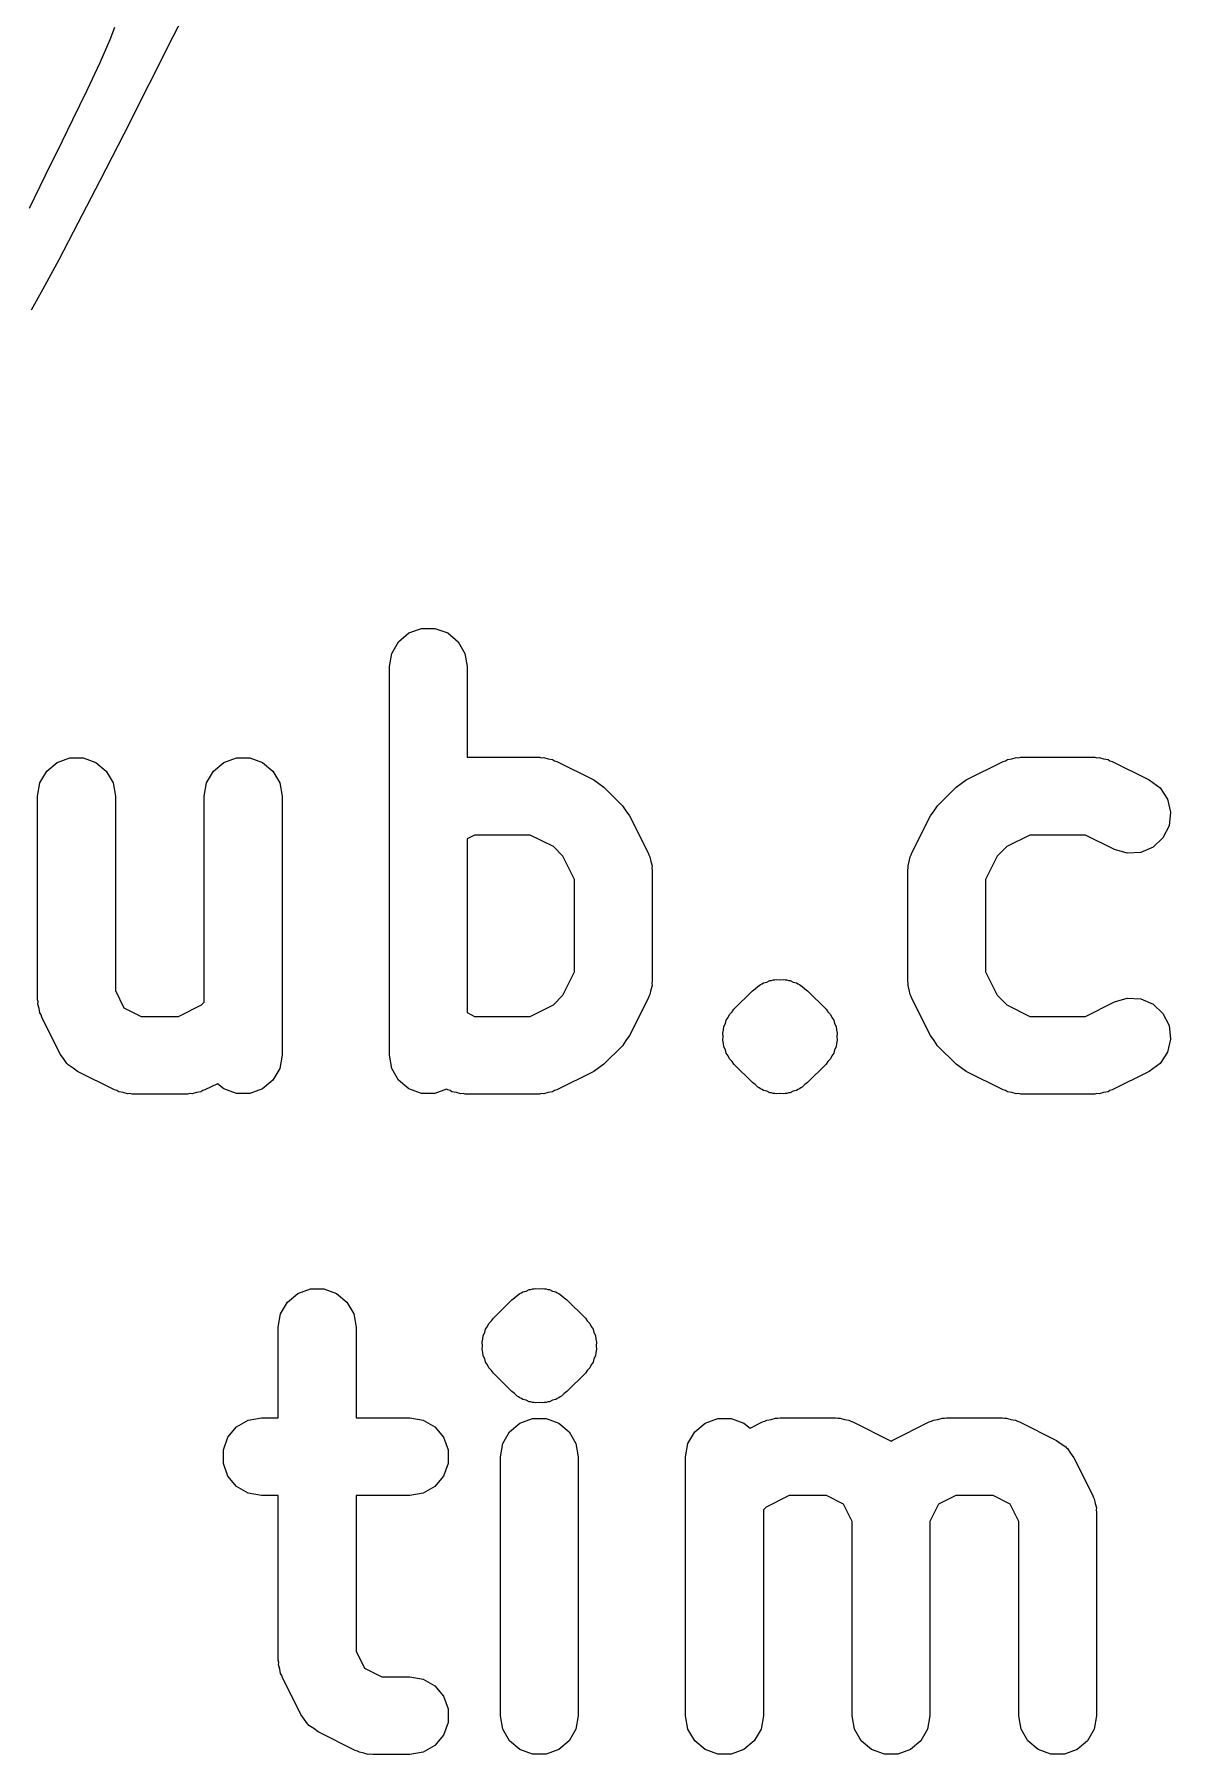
# Model space of a CAD drawing. Extents: x -0.1 to 56.2, y -70.1 to 0.1.
# Drawn here: x 22.39 to 26.78, y -19.6 to -12.96 of the extents above; entities that cross this region are included whole.
import ezdxf

# ---------------------------------------------------------------- set-up
doc = ezdxf.new("R2010")
doc.units = 0
doc.header["$MEASUREMENT"] = 0
doc.layers.add('BLACK', color=7, linetype='CONTINUOUS')

msp = doc.modelspace()

# ---------------------------------------------------------------- linework, layer by layer
at = {"layer": 'BLACK', "linetype": 'CONTINUOUS'}
for p, q in [((23.0281, -12.7779), (22.9287, -12.9721)), ((22.6864, -12.983), (22.7047, -12.9344)), ((22.6484, -13.071), (22.6864, -12.983)), ((22.9287, -12.9721), (22.8356, -13.1565)), ((22.9287, -12.9721), (22.9287, -12.9721)), ((22.5986, -13.1784), (22.6484, -13.071)), ((22.5433, -13.2916), (22.5986, -13.1784)), ((22.8356, -13.1565), (22.7392, -13.3477)), ((22.5026, -13.3732), (22.5433, -13.2916)), ((22.5433, -13.2916), (22.5433, -13.2916)), ((22.7392, -13.3477), (22.6473, -13.5278)), ((22.7392, -13.3477), (22.7392, -13.3477)), ((22.7392, -13.3477), (22.7392, -13.3477)), ((22.4373, -13.5062), (22.5026, -13.3732)), ((22.5026, -13.3732), (22.5026, -13.3732)), ((22.5026, -13.3732), (22.5026, -13.3732)), ((22.3759, -13.6333), (22.4373, -13.5062)), ((22.4373, -13.5062), (22.4373, -13.5062)), ((22.4373, -13.5062), (22.4373, -13.5062)), ((22.6473, -13.5278), (22.5629, -13.6913)), ((22.6473, -13.5278), (22.6473, -13.5278)), ((22.6473, -13.5278), (22.6473, -13.5278)), ((22.5628, -13.6913), (22.4887, -13.8328)), ((22.5629, -13.6913), (22.5628, -13.6913)), ((22.5628, -13.6913), (22.5628, -13.6913)), ((22.4886, -13.8329), (22.4276, -13.9469)), ((22.4887, -13.8328), (22.4886, -13.8329)), ((22.4887, -13.8328), (22.4887, -13.8328)), ((22.4276, -13.9469), (22.3825, -14.028)), ((22.4276, -13.9469), (22.4276, -13.9469)), ((22.4276, -13.9469), (22.4276, -13.9469)), ((23.7994, -15.3072), (23.8393, -15.2737)), ((23.8393, -15.2737), (23.8882, -15.2558)), ((23.8882, -15.2558), (23.9403, -15.2558)), ((23.9403, -15.2558), (23.9893, -15.2737)), ((23.9893, -15.2737), (24.0292, -15.3072)), ((23.7733, -15.3523), (23.7994, -15.3072)), ((24.0292, -15.3072), (24.0552, -15.3523)), ((23.7643, -15.4036), (23.7733, -15.3523)), ((23.7643, -16.9036), (23.7643, -15.4036)), ((24.0552, -15.3523), (24.0643, -15.4036)), ((24.0643, -15.4036), (24.0643, -15.7536)), ((22.4422, -15.8072), (22.4821, -15.7737)), ((22.4821, -15.7737), (22.5311, -15.7558)), ((22.5311, -15.7558), (22.5832, -15.7558)), ((22.5832, -15.7558), (22.6321, -15.7737)), ((22.6321, -15.7737), (22.672, -15.8072)), ((23.0851, -15.8072), (23.125, -15.7737)), ((23.125, -15.7737), (23.174, -15.7558)), ((23.174, -15.7558), (23.226, -15.7558)), ((23.226, -15.7558), (23.275, -15.7737)), ((23.275, -15.7737), (23.3149, -15.8072)), ((24.0643, -15.7536), (24.3429, -15.7536)), ((24.3429, -15.7536), (24.3514, -15.7551)), ((24.3514, -15.7551), (24.36, -15.7546)), ((24.36, -15.7546), (24.3768, -15.7596)), ((24.3768, -15.7596), (24.3942, -15.7626)), ((24.3942, -15.7626), (24.4017, -15.7669)), ((24.4017, -15.7669), (24.4099, -15.7694)), ((24.4099, -15.7694), (24.5528, -15.8408)), ((25.9901, -15.8408), (26.1329, -15.7694)), ((26.1329, -15.7694), (26.1412, -15.7669)), ((26.1412, -15.7669), (26.1487, -15.7626)), ((26.1487, -15.7626), (26.166, -15.7596)), ((26.166, -15.7596), (26.1828, -15.7546)), ((26.1828, -15.7546), (26.1915, -15.7551)), ((26.1915, -15.7551), (26.2, -15.7536)), ((26.2, -15.7536), (26.4857, -15.7536)), ((26.4857, -15.7536), (26.4942, -15.7551)), ((26.4942, -15.7551), (26.5029, -15.7546)), ((26.5029, -15.7546), (26.5197, -15.7596)), ((26.5197, -15.7596), (26.537, -15.7626)), ((26.537, -15.7626), (26.5445, -15.7669)), ((26.5445, -15.7669), (26.5528, -15.7694)), ((26.5528, -15.7694), (26.6957, -15.8408)), ((22.4071, -15.9036), (22.4162, -15.8523)), ((22.4162, -15.8523), (22.4422, -15.8072)), ((22.672, -15.8072), (22.6981, -15.8523)), ((22.6981, -15.8523), (22.7071, -15.9036)), ((23.05, -15.9036), (23.059, -15.8523)), ((23.059, -15.8523), (23.0851, -15.8072)), ((23.3149, -15.8072), (23.341, -15.8523)), ((23.341, -15.8523), (23.35, -15.9036)), ((24.5528, -15.8408), (24.5721, -15.8551)), ((24.5721, -15.8551), (24.5918, -15.8689)), ((24.5918, -15.8689), (24.6632, -15.9404)), ((25.8796, -15.9404), (25.9511, -15.8689)), ((25.9511, -15.8689), (25.9708, -15.8552)), ((25.9708, -15.8552), (25.9901, -15.8408)), ((26.6957, -15.8408), (26.7375, -15.8719)), ((22.4071, -16.6893), (22.4071, -15.9036)), ((22.7071, -15.9036), (22.7071, -16.6539)), ((23.05, -16.6986), (23.05, -15.9036)), ((23.35, -15.9036), (23.35, -16.9036)), ((26.7375, -15.8719), (26.7662, -15.9153)), ((26.7662, -15.9153), (26.7783, -15.966)), ((24.6632, -15.9404), (24.677, -15.96)), ((24.677, -15.96), (24.6913, -15.9793)), ((24.6913, -15.9793), (24.7627, -16.1222)), ((25.7801, -16.1222), (25.8515, -15.9793)), ((25.8515, -15.9793), (25.8659, -15.9601)), ((25.8659, -15.9601), (25.8796, -15.9404)), ((26.7783, -15.966), (26.7723, -16.0178)), ((24.0926, -16.0536), (24.0643, -16.0677)), ((24.0643, -16.0677), (24.0643, -16.7394)), ((24.3074, -16.0536), (24.0926, -16.0536)), ((24.3969, -16.0983), (24.3074, -16.0536)), ((26.2354, -16.0536), (26.146, -16.0983)), ((26.4503, -16.0536), (26.2354, -16.0536)), ((26.5615, -16.1092), (26.4503, -16.0536)), ((26.749, -16.0644), (26.7112, -16.1002)), ((26.7723, -16.0178), (26.749, -16.0644)), ((24.4339, -16.1353), (24.3969, -16.0983)), ((24.4786, -16.2247), (24.4339, -16.1353)), ((24.7627, -16.1222), (24.7652, -16.1305)), ((24.7652, -16.1305), (24.7695, -16.138)), ((25.7733, -16.138), (25.7777, -16.1305)), ((25.7777, -16.1305), (25.7801, -16.1222)), ((26.109, -16.1353), (26.0643, -16.2247)), ((26.146, -16.0983), (26.109, -16.1353)), ((26.6114, -16.124), (26.5615, -16.1092)), ((26.6634, -16.1209), (26.6114, -16.124)), ((26.7112, -16.1002), (26.6634, -16.1209)), ((24.7695, -16.138), (24.7726, -16.1553)), ((24.7726, -16.1553), (24.7776, -16.1721)), ((24.7776, -16.1721), (24.7771, -16.1808)), ((24.7771, -16.1808), (24.7786, -16.1893)), ((24.7786, -16.1893), (24.7786, -16.6179)), ((25.7643, -16.1893), (25.7658, -16.1808)), ((25.7643, -16.6179), (25.7643, -16.1893)), ((25.7653, -16.1721), (25.7703, -16.1553)), ((25.7658, -16.1808), (25.7653, -16.1721)), ((25.7703, -16.1553), (25.7733, -16.138)), ((24.4786, -16.5824), (24.4786, -16.2247)), ((26.0643, -16.2247), (26.0643, -16.5824)), ((24.4339, -16.6719), (24.4786, -16.5824)), ((26.0643, -16.5824), (26.109, -16.6719)), ((22.7071, -16.6539), (22.7404, -16.7203)), ((24.7726, -16.6518), (24.7695, -16.6692)), ((24.7776, -16.635), (24.7726, -16.6518)), ((24.7786, -16.6179), (24.7771, -16.6264)), ((24.7771, -16.6264), (24.7776, -16.635)), ((25.0939, -16.7261), (25.1654, -16.6546)), ((25.1654, -16.6546), (25.1761, -16.6471)), ((25.1761, -16.6471), (25.1854, -16.6378)), ((25.1854, -16.6378), (25.1914, -16.6351)), ((25.1914, -16.6351), (25.1964, -16.6308)), ((25.1964, -16.6308), (25.2026, -16.6286)), ((25.2026, -16.6286), (25.208, -16.6248)), ((25.208, -16.6248), (25.2207, -16.6214)), ((25.2207, -16.6214), (25.2326, -16.6158)), ((25.2326, -16.6158), (25.2392, -16.6152)), ((25.2392, -16.6152), (25.2454, -16.613)), ((25.2454, -16.613), (25.252, -16.613)), ((25.252, -16.613), (25.2584, -16.6113)), ((25.2584, -16.6113), (25.2714, -16.6124)), ((25.2714, -16.6124), (25.2845, -16.6113)), ((25.2845, -16.6113), (25.2909, -16.613)), ((25.2909, -16.613), (25.2975, -16.613)), ((25.2975, -16.613), (25.3037, -16.6152)), ((25.3037, -16.6152), (25.3103, -16.6158)), ((25.3103, -16.6158), (25.3221, -16.6214)), ((25.3221, -16.6214), (25.3348, -16.6248)), ((25.3348, -16.6248), (25.3402, -16.6286)), ((25.3402, -16.6286), (25.3464, -16.6308)), ((25.3464, -16.6308), (25.3515, -16.6351)), ((25.3515, -16.6351), (25.3575, -16.6378)), ((25.3575, -16.6378), (25.3667, -16.6471)), ((25.3667, -16.6471), (25.3775, -16.6546)), ((25.3775, -16.6546), (25.4489, -16.7261)), ((25.7658, -16.6264), (25.7643, -16.6179)), ((25.7653, -16.635), (25.7658, -16.6264)), ((25.7703, -16.6518), (25.7653, -16.635)), ((25.7733, -16.6692), (25.7703, -16.6518)), ((22.4086, -16.6978), (22.4071, -16.6893)), ((22.4081, -16.7064), (22.4086, -16.6978)), ((22.4131, -16.7233), (22.4081, -16.7064)), ((22.4162, -16.7406), (22.4131, -16.7233)), ((22.7404, -16.7203), (22.8068, -16.7536)), ((22.9503, -16.7536), (23.0397, -16.7089)), ((23.0397, -16.7089), (23.05, -16.6986)), ((24.3074, -16.7536), (24.3969, -16.7089)), ((24.3969, -16.7089), (24.4339, -16.6719)), ((24.7627, -16.6849), (24.6913, -16.8278)), ((24.7652, -16.6766), (24.7627, -16.6849)), ((24.7695, -16.6692), (24.7652, -16.6766)), ((25.0864, -16.7368), (25.0939, -16.7261)), ((25.4489, -16.7261), (25.4564, -16.7368)), ((25.7777, -16.6767), (25.7733, -16.6692)), ((25.7801, -16.6849), (25.7777, -16.6767)), ((25.8515, -16.8278), (25.7801, -16.6849)), ((26.109, -16.6719), (26.146, -16.7089)), ((26.146, -16.7089), (26.2354, -16.7536)), ((26.4503, -16.7536), (26.5615, -16.698)), ((26.5615, -16.698), (26.6114, -16.6831)), ((26.6114, -16.6831), (26.6634, -16.6862)), ((26.6634, -16.6862), (26.7112, -16.707)), ((26.7112, -16.707), (26.749, -16.7428)), ((22.4205, -16.7481), (22.4162, -16.7406)), ((22.423, -16.7564), (22.4205, -16.7481)), ((22.4944, -16.8992), (22.423, -16.7564)), ((22.8068, -16.7536), (22.9503, -16.7536)), ((24.0643, -16.7394), (24.0926, -16.7536)), ((24.0926, -16.7536), (24.3074, -16.7536)), ((25.054, -16.8064), (25.0551, -16.7933)), ((25.0551, -16.7933), (25.0607, -16.7814)), ((25.0607, -16.7814), (25.0641, -16.7687)), ((25.0641, -16.7687), (25.0716, -16.758)), ((25.0716, -16.758), (25.0771, -16.7461)), ((25.0771, -16.7461), (25.0864, -16.7368)), ((25.4564, -16.7368), (25.4657, -16.7461)), ((25.4657, -16.7461), (25.4713, -16.758)), ((25.4713, -16.758), (25.4788, -16.7687)), ((25.4788, -16.7687), (25.4822, -16.7814)), ((25.4822, -16.7814), (25.4877, -16.7933)), ((25.4877, -16.7933), (25.4889, -16.8064)), ((26.2354, -16.7536), (26.4503, -16.7536)), ((26.749, -16.7428), (26.7723, -16.7894)), ((26.7723, -16.7894), (26.7783, -16.8411)), ((24.6632, -16.8668), (24.5918, -16.9382)), ((24.677, -16.8471), (24.6632, -16.8668)), ((24.6913, -16.8278), (24.677, -16.8471)), ((25.0506, -16.8191), (25.054, -16.8064)), ((25.0517, -16.8321), (25.0506, -16.8191)), ((25.0506, -16.8452), (25.0517, -16.8321)), ((25.054, -16.8579), (25.0506, -16.8452)), ((25.0551, -16.871), (25.054, -16.8579)), ((25.4889, -16.8579), (25.4877, -16.871)), ((25.4889, -16.8064), (25.4923, -16.8191)), ((25.4923, -16.8452), (25.4889, -16.8579)), ((25.4923, -16.8191), (25.4911, -16.8321)), ((25.4911, -16.8321), (25.4923, -16.8452)), ((25.8659, -16.8471), (25.8515, -16.8278)), ((25.8796, -16.8668), (25.8659, -16.8471)), ((25.9511, -16.9382), (25.8796, -16.8668)), ((26.7783, -16.8411), (26.7662, -16.8918)), ((22.5075, -16.9169), (22.4944, -16.8992)), ((22.5196, -16.9353), (22.5075, -16.9169)), ((23.35, -16.9036), (23.341, -16.9549)), ((23.7733, -16.9549), (23.7643, -16.9036)), ((25.0607, -16.8829), (25.0551, -16.871)), ((25.0641, -16.8955), (25.0607, -16.8829)), ((25.0716, -16.9063), (25.0641, -16.8955)), ((25.0771, -16.9182), (25.0716, -16.9063)), ((25.0864, -16.9275), (25.0771, -16.9182)), ((25.0939, -16.9382), (25.0864, -16.9275)), ((25.4565, -16.9275), (25.4489, -16.9382)), ((25.4657, -16.9182), (25.4565, -16.9275)), ((25.4713, -16.9063), (25.4657, -16.9182)), ((25.4788, -16.8955), (25.4713, -16.9063)), ((25.4822, -16.8829), (25.4788, -16.8955)), ((25.4877, -16.871), (25.4822, -16.8829)), ((26.7662, -16.8918), (26.7375, -16.9353)), ((22.523, -16.9377), (22.5196, -16.9353)), ((22.5254, -16.9411), (22.523, -16.9377)), ((22.5438, -16.9532), (22.5254, -16.9411)), ((22.5615, -16.9663), (22.5438, -16.9532)), ((22.7043, -17.0377), (22.5615, -16.9663)), ((23.3149, -17), (23.275, -17.0335)), ((23.341, -16.9549), (23.3149, -17)), ((23.7994, -17), (23.7733, -16.9549)), ((23.8393, -17.0335), (23.7994, -17)), ((24.5528, -16.9663), (24.4099, -17.0377)), ((24.5721, -16.952), (24.5528, -16.9663)), ((24.5918, -16.9382), (24.5721, -16.952)), ((25.1654, -17.0096), (25.0939, -16.9382)), ((25.4489, -16.9382), (25.3775, -17.0096)), ((25.9708, -16.952), (25.9511, -16.9382)), ((25.9901, -16.9663), (25.9708, -16.952)), ((26.1329, -17.0377), (25.9901, -16.9663)), ((26.6957, -16.9663), (26.5528, -17.0377)), ((26.7375, -16.9353), (26.6957, -16.9663)), ((22.7126, -17.0402), (22.7043, -17.0377)), ((22.7201, -17.0445), (22.7126, -17.0402)), ((22.7374, -17.0476), (22.7201, -17.0445)), ((22.7543, -17.0526), (22.7374, -17.0476)), ((22.7629, -17.0521), (22.7543, -17.0526)), ((22.7714, -17.0536), (22.7629, -17.0521)), ((22.9857, -17.0536), (22.7714, -17.0536)), ((22.9942, -17.0521), (22.9857, -17.0536)), ((23.0029, -17.0526), (22.9942, -17.0521)), ((23.0197, -17.0476), (23.0029, -17.0526)), ((23.037, -17.0445), (23.0197, -17.0476)), ((23.0445, -17.0402), (23.037, -17.0445)), ((23.0528, -17.0377), (23.0445, -17.0402)), ((23.1012, -17.0135), (23.0528, -17.0377)), ((23.125, -17.0335), (23.1012, -17.0135)), ((23.174, -17.0513), (23.125, -17.0335)), ((23.226, -17.0513), (23.174, -17.0513)), ((23.275, -17.0335), (23.226, -17.0513)), ((23.8882, -17.0513), (23.8393, -17.0335)), ((23.9403, -17.0513), (23.8882, -17.0513)), ((23.9848, -17.0351), (23.9403, -17.0513)), ((23.9901, -17.0377), (23.9848, -17.0351)), ((23.9983, -17.0402), (23.9901, -17.0377)), ((24.0058, -17.0445), (23.9983, -17.0402)), ((24.0231, -17.0476), (24.0058, -17.0445)), ((24.04, -17.0526), (24.0231, -17.0476)), ((24.0486, -17.0521), (24.04, -17.0526)), ((24.0571, -17.0536), (24.0486, -17.0521)), ((24.3429, -17.0536), (24.0571, -17.0536)), ((24.3514, -17.0521), (24.3429, -17.0536)), ((24.36, -17.0526), (24.3514, -17.0521)), ((24.3768, -17.0476), (24.36, -17.0526)), ((24.3942, -17.0445), (24.3768, -17.0476)), ((24.4017, -17.0402), (24.3942, -17.0445)), ((24.4099, -17.0377), (24.4017, -17.0402)), ((25.1761, -17.0172), (25.1654, -17.0096)), ((25.1854, -17.0264), (25.1761, -17.0172)), ((25.1914, -17.0292), (25.1854, -17.0264)), ((25.1964, -17.0335), (25.1914, -17.0292)), ((25.2026, -17.0357), (25.1964, -17.0335)), ((25.208, -17.0395), (25.2026, -17.0357)), ((25.2207, -17.0429), (25.208, -17.0395)), ((25.2326, -17.0485), (25.2207, -17.0429)), ((25.2392, -17.049), (25.2326, -17.0485)), ((25.2454, -17.0513), (25.2392, -17.049)), ((25.252, -17.0513), (25.2454, -17.0513)), ((25.2584, -17.053), (25.252, -17.0513)), ((25.2714, -17.0519), (25.2584, -17.053)), ((25.2845, -17.053), (25.2714, -17.0519)), ((25.2909, -17.0513), (25.2845, -17.053)), ((25.2975, -17.0513), (25.2909, -17.0513)), ((25.3037, -17.049), (25.2975, -17.0513)), ((25.3102, -17.0485), (25.3037, -17.049)), ((25.3221, -17.0429), (25.3102, -17.0485)), ((25.3348, -17.0395), (25.3221, -17.0429)), ((25.3402, -17.0357), (25.3348, -17.0395)), ((25.3464, -17.0335), (25.3402, -17.0357)), ((25.3515, -17.0292), (25.3464, -17.0335)), ((25.3575, -17.0264), (25.3515, -17.0292)), ((25.3667, -17.0172), (25.3575, -17.0264)), ((25.3775, -17.0096), (25.3667, -17.0172)), ((26.1412, -17.0402), (26.1329, -17.0377)), ((26.1487, -17.0445), (26.1412, -17.0402)), ((26.166, -17.0476), (26.1487, -17.0445)), ((26.1828, -17.0526), (26.166, -17.0476)), ((26.1915, -17.0521), (26.1828, -17.0526)), ((26.2, -17.0536), (26.1915, -17.0521)), ((26.4857, -17.0536), (26.2, -17.0536)), ((26.4942, -17.0521), (26.4857, -17.0536)), ((26.5029, -17.0526), (26.4942, -17.0521)), ((26.5197, -17.0476), (26.5029, -17.0526)), ((26.537, -17.0445), (26.5197, -17.0476)), ((26.5445, -17.0402), (26.537, -17.0445)), ((26.5528, -17.0377), (26.5445, -17.0402)), ((23.3448, -17.9023), (23.3708, -17.8572)), ((23.3708, -17.8572), (23.4107, -17.8237)), ((23.4107, -17.8237), (23.4597, -17.8058)), ((23.4597, -17.8058), (23.5118, -17.8058)), ((23.5118, -17.8058), (23.5607, -17.8237)), ((23.5607, -17.8237), (23.6006, -17.8572)), ((23.6006, -17.8572), (23.6267, -17.9023)), ((24.1654, -17.9189), (24.2368, -17.8475)), ((24.2368, -17.8475), (24.2475, -17.84)), ((24.2475, -17.84), (24.2568, -17.8307)), ((24.2568, -17.8307), (24.2628, -17.8279)), ((24.2628, -17.8279), (24.2679, -17.8237)), ((24.2679, -17.8237), (24.2741, -17.8214)), ((24.2741, -17.8214), (24.2795, -17.8176)), ((24.2795, -17.8176), (24.2921, -17.8142)), ((24.2921, -17.8142), (24.304, -17.8087)), ((24.304, -17.8087), (24.3106, -17.8081)), ((24.3106, -17.8081), (24.3168, -17.8058)), ((24.3168, -17.8058), (24.3234, -17.8058)), ((24.3234, -17.8058), (24.3298, -17.8041)), ((24.3298, -17.8041), (24.3429, -17.8053)), ((24.3429, -17.8053), (24.3559, -17.8041)), ((24.3559, -17.8041), (24.3623, -17.8058)), ((24.3623, -17.8058), (24.3689, -17.8058)), ((24.3689, -17.8058), (24.3751, -17.8081)), ((24.3751, -17.8081), (24.3817, -17.8087)), ((24.3817, -17.8087), (24.3936, -17.8142)), ((24.3936, -17.8142), (24.4063, -17.8176)), ((24.4063, -17.8176), (24.4117, -17.8214)), ((24.4117, -17.8214), (24.4179, -17.8237)), ((24.4179, -17.8237), (24.4229, -17.8279)), ((24.4229, -17.8279), (24.4289, -17.8307)), ((24.4289, -17.8307), (24.4382, -17.84)), ((24.4382, -17.84), (24.4489, -17.8475)), ((24.4489, -17.8475), (24.5204, -17.9189)), ((23.3357, -17.9536), (23.3448, -17.9023)), ((23.6267, -17.9023), (23.6357, -17.9536)), ((24.1486, -17.939), (24.1578, -17.9297)), ((24.1578, -17.9297), (24.1654, -17.9189)), ((24.5204, -17.9189), (24.5279, -17.9297)), ((24.5279, -17.9297), (24.5372, -17.939)), ((23.3357, -18.3036), (23.3357, -17.9536)), ((23.6357, -17.9536), (23.6357, -18.3036)), ((24.1254, -17.9993), (24.1265, -17.9862)), ((24.1265, -17.9862), (24.1321, -17.9743)), ((24.1321, -17.9743), (24.1355, -17.9616)), ((24.1355, -17.9616), (24.143, -17.9509)), ((24.143, -17.9509), (24.1486, -17.939)), ((24.5372, -17.939), (24.5427, -17.9509)), ((24.5427, -17.9509), (24.5502, -17.9616)), ((24.5502, -17.9616), (24.5536, -17.9743)), ((24.5536, -17.9743), (24.5592, -17.9862)), ((24.5592, -17.9862), (24.5603, -17.9993)), ((24.122, -18.0119), (24.1254, -17.9993)), ((24.1231, -18.025), (24.122, -18.0119)), ((24.122, -18.0381), (24.1231, -18.025)), ((24.1254, -18.0508), (24.122, -18.0381)), ((24.1265, -18.0638), (24.1254, -18.0508)), ((24.5603, -18.0507), (24.5592, -18.0638)), ((24.5603, -17.9993), (24.5637, -18.0119)), ((24.5637, -18.0381), (24.5603, -18.0507)), ((24.5637, -18.0119), (24.5626, -18.025)), ((24.5626, -18.025), (24.5637, -18.0381)), ((24.1321, -18.0757), (24.1265, -18.0638)), ((24.1355, -18.0884), (24.1321, -18.0757)), ((24.143, -18.0991), (24.1355, -18.0884)), ((24.1486, -18.111), (24.143, -18.0991)), ((24.1578, -18.1203), (24.1486, -18.111)), ((24.1654, -18.1311), (24.1578, -18.1203)), ((24.5279, -18.1203), (24.5204, -18.1311)), ((24.5372, -18.111), (24.5279, -18.1203)), ((24.5427, -18.0991), (24.5372, -18.111)), ((24.5502, -18.0884), (24.5427, -18.0991)), ((24.5536, -18.0757), (24.5502, -18.0884)), ((24.5592, -18.0638), (24.5536, -18.0757)), ((24.2368, -18.2025), (24.1654, -18.1311)), ((24.5204, -18.1311), (24.4489, -18.2025)), ((24.2475, -18.21), (24.2368, -18.2025)), ((24.2568, -18.2193), (24.2475, -18.21)), ((24.2628, -18.2221), (24.2568, -18.2193)), ((24.2679, -18.2263), (24.2628, -18.2221)), ((24.2741, -18.2286), (24.2679, -18.2263)), ((24.2795, -18.2324), (24.2741, -18.2286)), ((24.2921, -18.2358), (24.2795, -18.2324)), ((24.304, -18.2413), (24.2921, -18.2358)), ((24.3106, -18.2419), (24.304, -18.2413)), ((24.3168, -18.2441), (24.3106, -18.2419)), ((24.3234, -18.2441), (24.3168, -18.2441)), ((24.3298, -18.2459), (24.3234, -18.2441)), ((24.3429, -18.2447), (24.3298, -18.2459)), ((24.3559, -18.2459), (24.3429, -18.2447)), ((24.3623, -18.2441), (24.3559, -18.2459)), ((24.3689, -18.2441), (24.3623, -18.2441)), ((24.3751, -18.2419), (24.3689, -18.2441)), ((24.3817, -18.2413), (24.3751, -18.2419)), ((24.3936, -18.2358), (24.3817, -18.2413)), ((24.4062, -18.2324), (24.3936, -18.2358)), ((24.4117, -18.2286), (24.4062, -18.2324)), ((24.4179, -18.2263), (24.4117, -18.2286)), ((24.4229, -18.2221), (24.4179, -18.2263)), ((24.4289, -18.2193), (24.4229, -18.2221)), ((24.4382, -18.21), (24.4289, -18.2193)), ((24.4489, -18.2025), (24.4382, -18.21)), ((23.175, -18.3387), (23.2201, -18.3126)), ((23.2201, -18.3126), (23.2714, -18.3036)), ((23.2714, -18.3036), (23.3357, -18.3036)), ((23.6357, -18.3036), (23.8429, -18.3036)), ((23.8429, -18.3036), (23.8942, -18.3126)), ((23.8942, -18.3126), (23.9393, -18.3387)), ((24.2279, -18.3572), (24.2679, -18.3237)), ((24.2679, -18.3237), (24.3168, -18.3058)), ((24.3168, -18.3058), (24.3689, -18.3058)), ((24.3689, -18.3058), (24.4179, -18.3237)), ((24.4179, -18.3237), (24.4578, -18.3572)), ((24.9422, -18.3572), (24.9821, -18.3237)), ((24.9821, -18.3237), (25.0311, -18.3058)), ((25.0311, -18.3058), (25.0832, -18.3058)), ((25.0832, -18.3058), (25.1321, -18.3237)), ((25.1321, -18.3237), (25.1559, -18.3436)), ((25.1559, -18.3436), (25.2043, -18.3194)), ((25.2043, -18.3194), (25.2126, -18.3169)), ((25.2126, -18.3169), (25.2201, -18.3126)), ((25.2201, -18.3126), (25.2374, -18.3096)), ((25.2374, -18.3096), (25.2543, -18.3046)), ((25.2543, -18.3046), (25.2629, -18.3051)), ((25.2629, -18.3051), (25.2714, -18.3036)), ((25.2714, -18.3036), (25.4857, -18.3036)), ((25.4857, -18.3036), (25.4942, -18.3051)), ((25.4942, -18.3051), (25.5029, -18.3046)), ((25.5029, -18.3046), (25.5197, -18.3096)), ((25.5197, -18.3096), (25.537, -18.3126)), ((25.537, -18.3126), (25.5445, -18.3169)), ((25.5445, -18.3169), (25.5528, -18.3194)), ((25.5528, -18.3194), (25.6957, -18.3908)), ((25.7043, -18.3908), (25.8472, -18.3194)), ((25.8472, -18.3194), (25.8555, -18.3169)), ((25.8555, -18.3169), (25.863, -18.3126)), ((25.863, -18.3126), (25.8803, -18.3096)), ((25.8803, -18.3096), (25.8971, -18.3046)), ((25.8971, -18.3046), (25.9058, -18.3051)), ((25.9058, -18.3051), (25.9143, -18.3036)), ((25.9143, -18.3036), (26.1286, -18.3036)), ((26.1286, -18.3036), (26.1371, -18.3051)), ((26.1371, -18.3051), (26.1457, -18.3046)), ((26.1457, -18.3046), (26.1626, -18.3096)), ((26.1626, -18.3096), (26.1799, -18.3126)), ((26.1799, -18.3126), (26.1874, -18.3169)), ((26.1874, -18.3169), (26.1957, -18.3194)), ((26.1957, -18.3194), (26.3385, -18.3908)), ((23.1237, -18.4275), (23.1415, -18.3786)), ((23.1415, -18.3786), (23.175, -18.3387)), ((23.9393, -18.3387), (23.9728, -18.3786)), ((23.9728, -18.3786), (23.9906, -18.4275)), ((24.2019, -18.4023), (24.2279, -18.3572)), ((24.4578, -18.3572), (24.4838, -18.4023)), ((24.9162, -18.4023), (24.9422, -18.3572)), ((25.6957, -18.3908), (25.7, -18.3941)), ((25.7, -18.3941), (25.7043, -18.3908)), ((26.3385, -18.3908), (26.3562, -18.4039)), ((23.1237, -18.4796), (23.1237, -18.4275)), ((23.9906, -18.4275), (23.9906, -18.4796)), ((24.1929, -18.4536), (24.2019, -18.4023)), ((24.1929, -19.4536), (24.1929, -18.4536)), ((24.4838, -18.4023), (24.4929, -18.4536)), ((24.4929, -18.4536), (24.4929, -19.4536)), ((24.9071, -18.4536), (24.9162, -18.4023)), ((24.9071, -19.4536), (24.9071, -18.4536)), ((26.3562, -18.4039), (26.3746, -18.4161)), ((26.3746, -18.4161), (26.377, -18.4194)), ((26.377, -18.4194), (26.3804, -18.4219)), ((26.3804, -18.4219), (26.3925, -18.4402)), ((26.3925, -18.4402), (26.4056, -18.4579)), ((26.4056, -18.4579), (26.477, -18.6008)), ((23.1415, -18.5286), (23.1237, -18.4796)), ((23.9906, -18.4796), (23.9728, -18.5286)), ((23.175, -18.5685), (23.1415, -18.5286)), ((23.2201, -18.5945), (23.175, -18.5685)), ((23.9393, -18.5685), (23.8942, -18.5945)), ((23.9728, -18.5286), (23.9393, -18.5685)), ((23.2714, -18.6036), (23.2201, -18.5945)), ((23.3357, -18.6036), (23.2714, -18.6036)), ((23.3357, -19.2393), (23.3357, -18.6036)), ((23.8429, -18.6036), (23.6357, -18.6036)), ((23.6357, -18.6036), (23.6357, -19.2039)), ((23.8942, -18.5945), (23.8429, -18.6036)), ((25.2174, -18.6483), (25.2071, -18.6586)), ((25.2071, -18.6586), (25.2071, -19.4536)), ((25.3068, -18.6036), (25.2174, -18.6483)), ((25.4503, -18.6036), (25.3068, -18.6036)), ((25.5168, -18.6368), (25.4503, -18.6036)), ((25.55, -18.7033), (25.5168, -18.6368)), ((25.8832, -18.6368), (25.85, -18.7033)), ((25.9497, -18.6036), (25.8832, -18.6368)), ((26.0932, -18.6036), (25.9497, -18.6036)), ((26.1596, -18.6368), (26.0932, -18.6036)), ((26.1929, -18.7033), (26.1596, -18.6368)), ((26.477, -18.6008), (26.4795, -18.6091)), ((26.4795, -18.6091), (26.4838, -18.6166)), ((26.4838, -18.6166), (26.4869, -18.6339)), ((26.4869, -18.6339), (26.4919, -18.6507)), ((26.4919, -18.6507), (26.4914, -18.6593)), ((26.4914, -18.6593), (26.4929, -18.6679)), ((25.55, -19.4536), (25.55, -18.7033)), ((25.85, -18.7033), (25.85, -19.4536)), ((26.1929, -19.4536), (26.1929, -18.7033)), ((26.4929, -18.6679), (26.4929, -19.4536)), ((23.3372, -19.2478), (23.3357, -19.2393)), ((23.3367, -19.2564), (23.3372, -19.2478)), ((23.3417, -19.2733), (23.3367, -19.2564)), ((23.6357, -19.2039), (23.6689, -19.2703)), ((23.3448, -19.2906), (23.3417, -19.2733)), ((23.3491, -19.2981), (23.3448, -19.2906)), ((23.3515, -19.3064), (23.3491, -19.2981)), ((23.423, -19.4492), (23.3515, -19.3064)), ((23.6689, -19.2703), (23.7354, -19.3036)), ((23.7354, -19.3036), (23.8429, -19.3036)), ((23.8429, -19.3036), (23.8942, -19.3126)), ((23.8942, -19.3126), (23.9393, -19.3387)), ((23.9393, -19.3387), (23.9728, -19.3786)), ((23.9728, -19.3786), (23.9906, -19.4275)), ((23.4361, -19.4669), (23.423, -19.4492)), ((23.9906, -19.4275), (23.9906, -19.4796)), ((24.2019, -19.5049), (24.1929, -19.4536)), ((24.4929, -19.4536), (24.4838, -19.5049)), ((24.9162, -19.5049), (24.9071, -19.4536)), ((25.2071, -19.4536), (25.1981, -19.5049)), ((25.559, -19.5049), (25.55, -19.4536)), ((25.85, -19.4536), (25.841, -19.5049)), ((26.2019, -19.5049), (26.1929, -19.4536)), ((26.4929, -19.4536), (26.4838, -19.5049)), ((23.4482, -19.4853), (23.4361, -19.4669)), ((23.4515, -19.4877), (23.4482, -19.4853)), ((23.454, -19.4911), (23.4515, -19.4877)), ((23.4724, -19.5032), (23.454, -19.4911)), ((23.4901, -19.5163), (23.4724, -19.5032)), ((23.6329, -19.5877), (23.4901, -19.5163)), ((23.9906, -19.4796), (23.9728, -19.5286)), ((24.2279, -19.55), (24.2019, -19.5049)), ((24.4838, -19.5049), (24.4578, -19.55)), ((24.9422, -19.55), (24.9162, -19.5049)), ((25.1981, -19.5049), (25.172, -19.55)), ((25.5851, -19.55), (25.559, -19.5049)), ((25.841, -19.5049), (25.8149, -19.55)), ((26.2279, -19.55), (26.2019, -19.5049)), ((26.4838, -19.5049), (26.4578, -19.55)), ((23.6412, -19.5902), (23.6329, -19.5877)), ((23.6487, -19.5945), (23.6412, -19.5902)), ((23.9393, -19.5685), (23.8942, -19.5945)), ((23.9728, -19.5286), (23.9393, -19.5685)), ((24.2679, -19.5835), (24.2279, -19.55)), ((24.3168, -19.6013), (24.2679, -19.5835)), ((24.4179, -19.5835), (24.3689, -19.6013)), ((24.4578, -19.55), (24.4179, -19.5835)), ((24.9821, -19.5835), (24.9422, -19.55)), ((25.0311, -19.6013), (24.9821, -19.5835)), ((25.1321, -19.5835), (25.0832, -19.6013)), ((25.172, -19.55), (25.1321, -19.5835)), ((25.625, -19.5835), (25.5851, -19.55)), ((25.674, -19.6013), (25.625, -19.5835)), ((25.775, -19.5835), (25.726, -19.6013)), ((25.8149, -19.55), (25.775, -19.5835)), ((26.2679, -19.5835), (26.2279, -19.55)), ((26.3168, -19.6013), (26.2679, -19.5835)), ((26.4179, -19.5835), (26.3689, -19.6013)), ((26.4578, -19.55), (26.4179, -19.5835)), ((23.666, -19.5976), (23.6487, -19.5945)), ((23.6828, -19.6026), (23.666, -19.5976)), ((23.6915, -19.6021), (23.6828, -19.6026)), ((23.7, -19.6036), (23.6915, -19.6021)), ((23.8429, -19.6036), (23.7, -19.6036)), ((23.8942, -19.5945), (23.8429, -19.6036)), ((24.3689, -19.6013), (24.3168, -19.6013)), ((25.0832, -19.6013), (25.0311, -19.6013)), ((25.726, -19.6013), (25.674, -19.6013)), ((26.3689, -19.6013), (26.3168, -19.6013))]:
    msp.add_line(p, q, dxfattribs=at)

doc.saveas('drawing.dxf')
